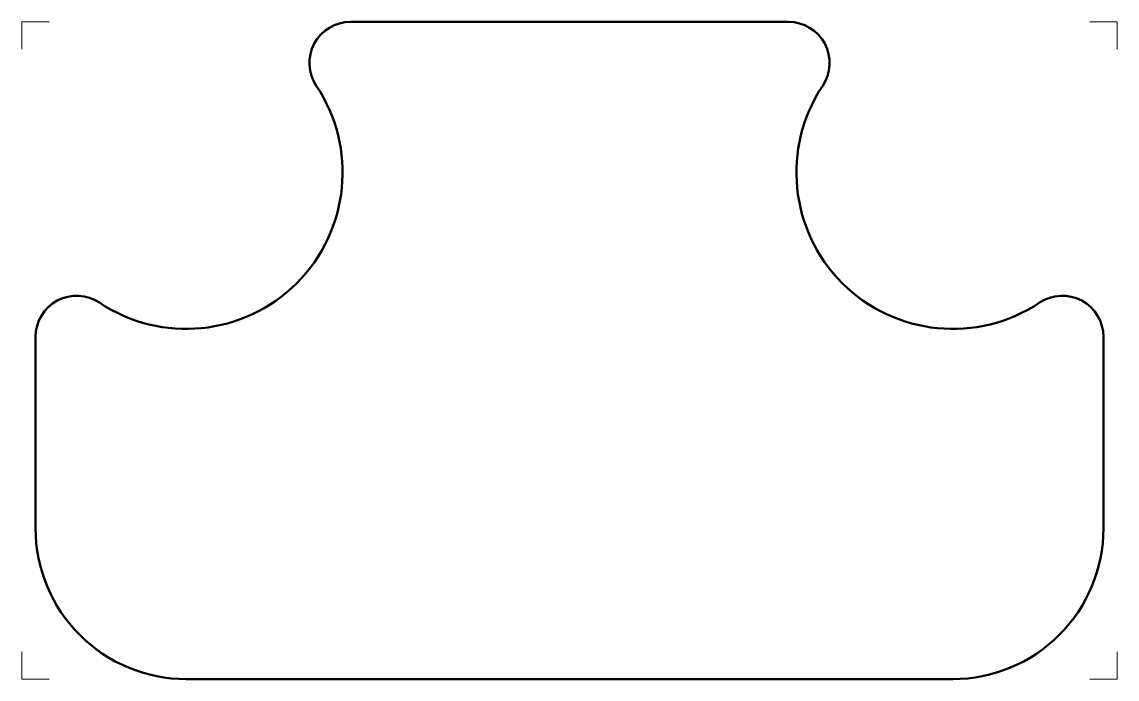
# Model space of a CAD drawing. Header units: millimetres. Extents: x 0 to 102, y 0 to 61.
import ezdxf

# ---------------------------------------------------------------- set-up
doc = ezdxf.new("R2010")
doc.units = ezdxf.units.MM
doc.header["$LTSCALE"] = 2
doc.layers.add('Line Med-Thin', color=6, linetype='Continuous', lineweight=13)
doc.layers.add('Line Thick', color=2, linetype='Continuous', lineweight=50)

msp = doc.modelspace()

# ---------------------------------------------------------------- linework, layer by layer
at = {"layer": 'Line Med-Thin'}
for p, q in [((2.54, 60.96), (0, 60.96)), ((0, 60.96), (0, 58.42)), ((99.06, 60.96), (101.6, 60.96)), ((101.6, 60.96), (101.6, 58.42)), ((0, 0), (0, 2.54)), ((101.6, 0), (101.6, 2.54)), ((2.54, 0), (0, 0)), ((99.06, 0), (101.6, 0))]:
    msp.add_line(p, q, dxfattribs=at)
at = {"layer": 'Line Thick'}
msp.add_lwpolyline([(74.29, 55.04, 0.599022), (71.12, 60.96), (30.48, 60.96, 0.599022), (27.31, 55.04, -0.819804), (7.19, 34.92, 0.599022), (1.27, 31.75), (1.27, 13.97, 0.414214), (15.24, 0), (86.36, 0, 0.414214), (100.33, 13.97), (100.33, 31.75, 0.599022), (94.41, 34.92, -0.819804)], format="xyb", close=True, dxfattribs=at)

doc.saveas('drawing.dxf')
